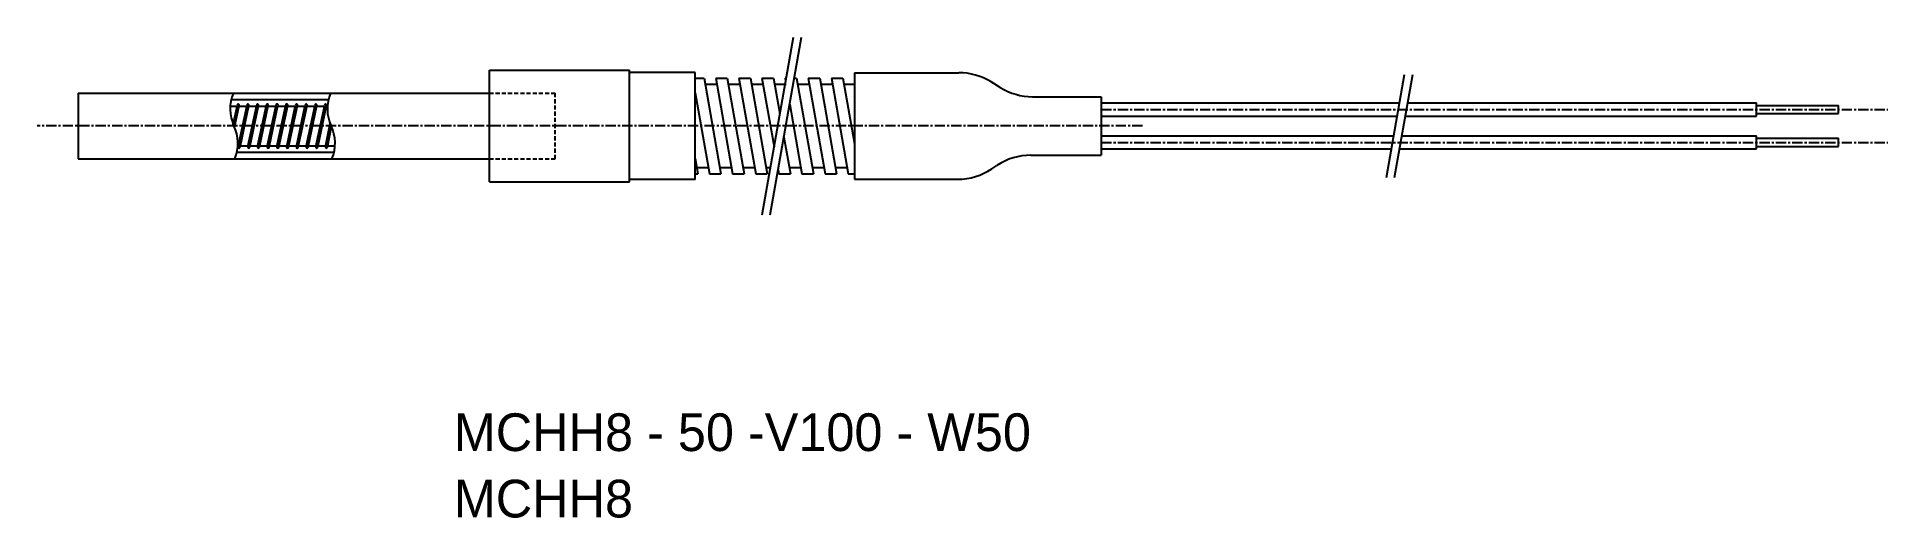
# Model space of a CAD drawing. Extents: x 51 to 276, y 147 to 205.
import ezdxf

# ---------------------------------------------------------------- set-up
doc = ezdxf.new("R2010")
doc.units = 0
doc.linetypes.add('CENTER', pattern=[2, 1.25, -0.25, 0.25, -0.25])
doc.linetypes.add('DASHED', pattern=[0.75, 0.5, -0.25])
doc.layers.get('0').update_dxf_attribs({"linetype": 'CONTINUOUS'})
doc.layers.add('CENTER', color=1, linetype='CENTER')

msp = doc.modelspace()

# ---------------------------------------------------------------- linework, layer by layer
at = {"color": 3, "linetype": 'CONTINUOUS'}
for p, q in [((139.29, 183.74), (143.1, 205.36)), ((140.29, 183.74), (144.1, 205.36)), ((215.18, 188.3), (217.39, 200.8)), ((216.18, 188.3), (218.39, 200.8)), ((74.64, 196.96), (75.49, 196.96)), ((74.76, 197.75), (86.58, 197.75)), ((75.01, 194.74), (75.51, 197.08)), ((75.17, 194.38), (75.73, 197.04)), ((75.61, 192.02), (76.69, 197.08)), ((75.72, 196.96), (76.67, 196.96)), ((75.84, 191.98), (76.91, 197.04)), ((76.79, 192.02), (77.87, 197.08)), ((76.9, 196.96), (77.84, 196.96)), ((77.02, 191.98), (78.09, 197.04)), ((77.97, 192.02), (79.05, 197.08)), ((78.08, 196.96), (79.02, 196.96)), ((78.2, 191.98), (79.27, 197.04)), ((79.15, 192.02), (80.23, 197.08)), ((79.26, 196.96), (80.2, 196.96)), ((79.38, 191.98), (80.45, 197.04)), ((80.33, 192.02), (81.41, 197.08)), ((80.44, 196.96), (81.38, 196.96)), ((80.56, 191.98), (81.63, 197.04)), ((81.51, 192.02), (82.59, 197.08)), ((81.62, 196.96), (82.56, 196.96)), ((81.74, 191.98), (82.81, 197.04)), ((82.69, 192.02), (83.77, 197.08)), ((82.8, 196.96), (83.74, 196.96)), ((82.92, 191.98), (83.99, 197.04)), ((83.87, 192.02), (84.95, 197.08)), ((83.98, 196.96), (84.92, 196.96)), ((84.1, 191.98), (85.17, 197.04)), ((85.05, 192.02), (86.13, 197.08)), ((85.16, 196.96), (86.1, 196.96)), ((85.28, 191.98), (86.35, 197.04)), ((86.34, 196.96), (86.46, 196.96)), ((86.23, 192.02), (86.78, 194.86)), ((86.46, 191.98), (86.94, 194.47)), ((75.44, 191.35), (87.27, 191.35)), ((75.63, 192.09), (75.56, 192.09)), ((76.8, 192.09), (75.86, 192.09)), ((77.98, 192.09), (77.04, 192.09)), ((79.16, 192.09), (78.22, 192.09)), ((80.34, 192.09), (79.4, 192.09)), ((81.52, 192.09), (80.58, 192.09)), ((82.7, 192.09), (81.76, 192.09)), ((83.88, 192.09), (82.94, 192.09)), ((85.06, 192.09), (84.12, 192.09)), ((86.24, 192.09), (85.3, 192.09)), ((87.38, 192.09), (86.48, 192.09))]:
    msp.add_line(p, q, dxfattribs=at)
at = {"color": 7, "linetype": 'CONTINUOUS'}
for p, q in [((106.16, 187.75), (106.16, 201.35)), ((106.16, 201.35), (123.16, 201.35)), ((123.16, 187.75), (123.16, 201.35)), ((131.16, 201.05), (123.16, 201.05)), ((131.16, 188.05), (131.16, 201.05)), ((131.16, 200.36), (132.25, 200.36)), ((132.25, 200.36), (134.3, 188.74)), ((133.66, 200.36), (135.71, 188.74)), ((133.66, 200.36), (135.06, 200.36)), ((135.06, 200.36), (137.11, 188.74)), ((136.47, 200.36), (138.52, 188.74)), ((136.47, 200.36), (137.88, 200.36)), ((137.88, 200.36), (139.93, 188.74)), ((139.28, 200.36), (140.75, 192.03)), ((139.28, 200.36), (140.69, 200.36)), ((140.69, 200.36), (141.45, 196.02)), ((142.09, 200.36), (142.22, 200.36)), ((142.09, 200.36), (142.16, 200.01)), ((143.22, 200.36), (143.5, 200.36)), ((143.5, 200.36), (145.55, 188.74)), ((144.91, 200.36), (146.96, 188.74)), ((144.91, 200.36), (146.31, 200.36)), ((146.31, 200.36), (148.36, 188.74)), ((147.72, 200.36), (149.77, 188.74)), ((147.72, 200.36), (149.13, 200.36)), ((149.13, 200.36), (150.53, 192.38)), ((150.53, 201.02), (150.53, 188.08)), ((150.53, 201.02), (163.21, 201.02)), ((56.16, 198.55), (106.16, 198.55)), ((56.16, 198.55), (56.16, 190.55)), ((131.16, 198.58), (132.89, 188.74)), ((132.38, 199.61), (133.79, 199.61)), ((135.2, 199.61), (136.6, 199.61)), ((138.01, 199.61), (139.41, 199.61)), ((140.82, 199.61), (142.23, 199.61)), ((143.63, 199.61), (145.04, 199.61)), ((146.45, 199.61), (147.85, 199.61)), ((149.26, 199.61), (150.53, 199.61)), ((168.24, 199.23), (167.15, 199.9)), ((172.18, 198.11), (180.53, 198.11)), ((180.53, 198.11), (180.53, 190.99)), ((142.66, 197.17), (144.14, 188.74)), ((180.53, 197.35), (216.78, 197.35)), ((217.78, 197.35), (260.16, 197.35)), ((260.16, 195.75), (260.16, 197.35)), ((260.16, 197.05), (270.16, 197.05)), ((260.16, 196.05), (270.16, 196.05)), ((270.16, 196.05), (270.16, 197.05)), ((180.53, 195.75), (216.5, 195.75)), ((217.5, 195.75), (260.16, 195.75)), ((141.95, 193.18), (142.74, 188.74)), ((180.53, 193.35), (216.07, 193.35)), ((180.53, 191.75), (215.79, 191.75)), ((216.79, 191.75), (260.16, 191.75)), ((217.07, 193.35), (260.16, 193.35)), ((260.16, 191.75), (260.16, 193.35)), ((260.16, 193.05), (270.16, 193.05)), ((260.16, 192.05), (270.16, 192.05)), ((270.16, 192.05), (270.16, 193.05)), ((56.16, 190.55), (106.16, 190.55)), ((131.16, 190.6), (131.49, 188.74)), ((131.36, 189.49), (132.76, 189.49)), ((134.17, 189.49), (135.57, 189.49)), ((136.98, 189.49), (138.39, 189.49)), ((139.79, 189.49), (140.3, 189.49)), ((141.25, 189.2), (141.33, 188.74)), ((142.61, 189.49), (144.01, 189.49)), ((145.42, 189.49), (146.82, 189.49)), ((148.23, 189.49), (149.64, 189.49)), ((167.23, 189.33), (167.83, 189.73)), ((171.98, 190.99), (180.53, 190.99)), ((106.16, 187.75), (123.16, 187.75)), ((131.16, 188.05), (123.16, 188.05)), ((131.16, 188.74), (131.49, 188.74)), ((132.89, 188.74), (134.3, 188.74)), ((135.71, 188.74), (137.11, 188.74)), ((138.52, 188.74), (139.93, 188.74)), ((141.33, 188.74), (142.74, 188.74)), ((144.14, 188.74), (145.55, 188.74)), ((146.96, 188.74), (148.36, 188.74)), ((149.77, 188.74), (150.53, 188.74)), ((150.53, 188.08), (163.08, 188.08))]:
    msp.add_line(p, q, dxfattribs=at)
at = {"color": 3, "linetype": 'DASHED'}
for p, q in [((106.16, 198.55), (114.16, 198.55)), ((114.16, 190.55), (114.16, 198.55)), ((106.16, 190.55), (114.16, 190.55))]:
    msp.add_line(p, q, dxfattribs=at)
at = {"color": 7, "linetype": 'CONTINUOUS'}
for centre, start, end in [((163.21, 193.52), 58.3035, 90), ((172.18, 205.61), 238.3035, 270), ((163.08, 195.58), 270, 303.5816), ((171.98, 183.49), 90, 123.5816)]:
    msp.add_arc(centre, 7.5, start, end, dxfattribs=at)
at = {"color": 3, "linetype": 'CONTINUOUS'}
for centre, radius, start, end in [((79.43, 196.63), 4.8, 156.4016, 205.6095), ((91.25, 196.63), 4.8, 156.4016, 205.6095), ((75.62, 197.08), 0.118, 340, 180), ((76.8, 197.08), 0.118, 340, 180), ((77.98, 197.08), 0.118, 340, 180), ((79.16, 197.08), 0.118, 340, 180), ((80.34, 197.08), 0.118, 340, 180), ((81.52, 197.08), 0.118, 340, 180), ((82.7, 197.08), 0.118, 340, 180), ((83.88, 197.08), 0.118, 340, 180), ((85.06, 197.08), 0.118, 340, 180), ((86.24, 197.08), 0.118, 340, 180), ((70.66, 192.45), 4.91, 337.2369, 25.3295), ((82.48, 192.45), 4.91, 337.2369, 25.3295), ((75.72, 191.98), 0.118, 160, 360), ((76.9, 191.98), 0.118, 160, 360), ((78.08, 191.98), 0.118, 160, 360), ((79.26, 191.98), 0.118, 160, 360), ((80.44, 191.98), 0.118, 160, 360), ((81.62, 191.98), 0.118, 160, 360), ((82.8, 191.98), 0.118, 160, 360), ((83.98, 191.98), 0.118, 160, 360), ((85.16, 191.98), 0.118, 160, 360), ((86.34, 191.98), 0.118, 160, 360)]:
    msp.add_arc(centre, radius, start, end, dxfattribs=at)
at = {"layer": 'CENTER', "color": 1, "linetype": 'CENTER'}
for p, q in [((180.53, 196.55), (276.16, 196.55)), ((185.53, 194.55), (51.16, 194.55)), ((180.53, 192.55), (276.16, 192.55))]:
    msp.add_line(p, q, dxfattribs=at)

# ---------------------------------------------------------------- texts
for s, p in [('MCHH8 - 50 -V100 - W50', (101.82, 155.03)), ('MCHH8', (101.82, 146.96))]:
    msp.add_text(s, height=4.583).set_placement(p)

doc.saveas('drawing.dxf')
